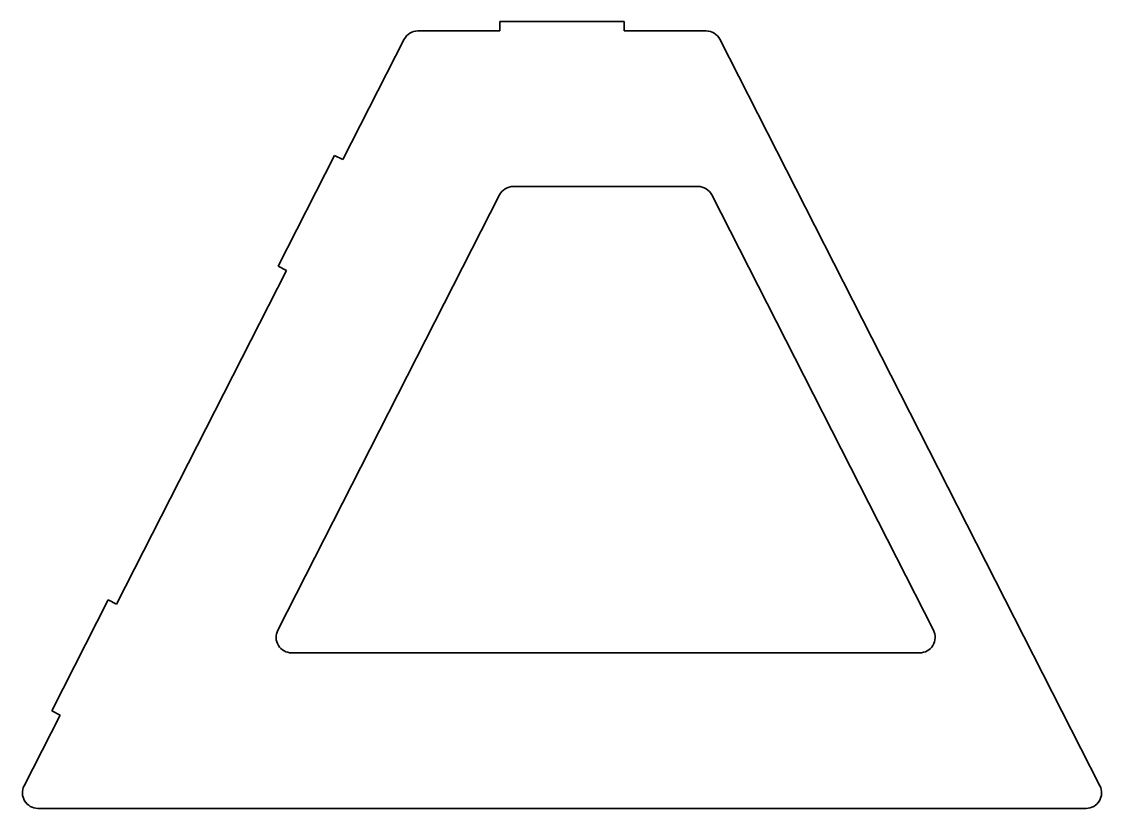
# Model space of a CAD drawing. Header units: inches. Extents: x 0 to 347, y 0 to 253.
import ezdxf

# ---------------------------------------------------------------- set-up
doc = ezdxf.new("R2010")
doc.units = ezdxf.units.IN
doc.header["$MEASUREMENT"] = 0
doc.layers.add('SIMUMAK Visible (ISO)', color=7, linetype='Continuous', lineweight=35)

# ---------------------------------------------------------------- blocks, each defined once
blk = doc.blocks.new('SMB-01-RETOS-03_Sheet_4_SMB-01-RETOS-03')
at = {"layer": 'SIMUMAK Visible (ISO)'}
for p, q in [((-20, 126.45), (-20, 123.45)), ((20, 126.45), (-20, 126.45)), ((20, 123.45), (20, 126.45)), ((-20, 123.45), (-46.37, 123.45)), ((46.37, 123.45), (20, 123.45)), ((-50.74, 120.77), (-70.45, 82.09)), ((173, -119.18), (50.74, 120.77)), ((-73.12, 83.45), (-91.28, 47.81)), ((-70.45, 82.09), (-73.12, 83.45)), ((-15.67, 73.45), (43.73, 73.45)), ((-91.41, -69.18), (-20.13, 70.72)), ((48.18, 70.72), (119.47, -69.18)), ((-88.61, 46.45), (-143.26, -60.81)), ((-91.28, 47.81), (-88.61, 46.45)), ((-145.93, -59.45), (-164.09, -95.09)), ((-143.26, -60.81), (-145.93, -59.45)), ((115.01, -76.45), (-86.95, -76.45)), ((-161.42, -96.45), (-173, -119.18)), ((-164.09, -95.09), (-161.42, -96.45)), ((-168.55, -126.45), (168.55, -126.45))]:
    blk.add_line(p, q, dxfattribs=at)
for centre, start, end in [((-46.37, 118.55), 90, 153), ((46.37, 118.55), 27, 90)]:
    blk.add_arc(centre, 4.9, start, end, dxfattribs=at)
at = {"layer": 'SIMUMAK Visible (ISO)', "extrusion": (0, 0, -1)}
for centre, start, end in [((15.67, 68.45), 27, 90), ((-43.73, 68.45), 90, 153), ((86.95, -71.45), 270, 27), ((-115.01, -71.45), 153, 270), ((168.55, -121.45), 270, 27), ((-168.55, -121.45), 153, 270)]:
    blk.add_arc(centre, 5, start, end, dxfattribs=at)

msp = doc.modelspace()

# ---------------------------------------------------------------- block references
msp.add_blockref('SMB-01-RETOS-03_Sheet_4_SMB-01-RETOS-03', (173.44, 126.45))

doc.saveas('drawing.dxf')
